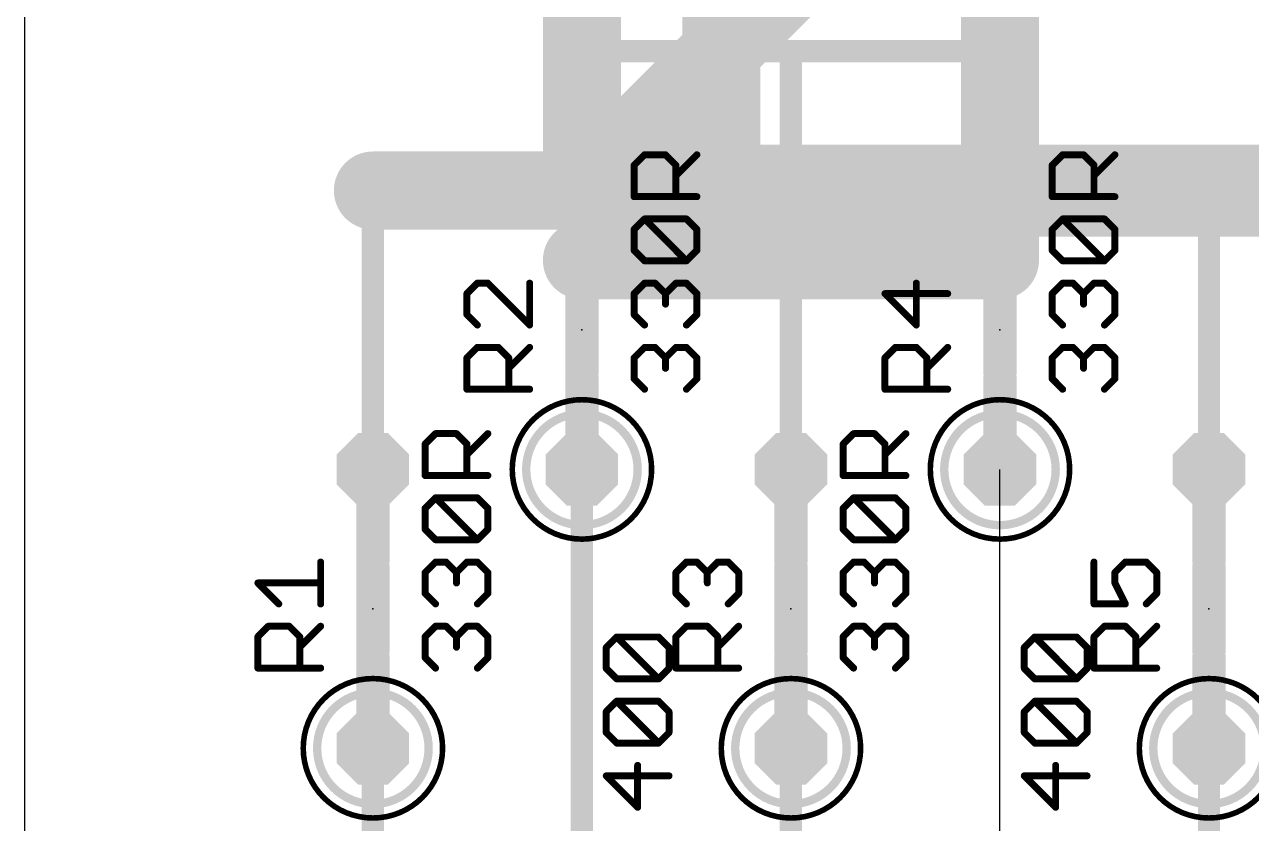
# Model space of a CAD drawing. Extents: x 0 to 44.1, y 0 to 57.1.
# Drawn here: x 0 to 22.36, y 29.11 to 43.66 of the extents above; entities that cross this region are included whole.
import ezdxf

# ---------------------------------------------------------------- set-up
doc = ezdxf.new("R2010")
doc.units = 0
for name, color, linetype in [('16', 175, 'CONTINUOUS'), ('17', 82, 'CONTINUOUS'), ('19', 53, 'CONTINUOUS'), ('20', 7, 'CONTINUOUS'), ('21', 253, 'CONTINUOUS'), ('23', 7, 'CONTINUOUS'), ('25', 253, 'CONTINUOUS'), ('27', 253, 'CONTINUOUS'), ('51', 253, 'CONTINUOUS')]:
    doc.layers.add(name, color=color, linetype=linetype)

# ---------------------------------------------------------------- blocks, each defined once
blk = doc.blocks.new('OCTAGONP')
at = {"const_width": 0.5}
blk.add_lwpolyline([(-0.25, -0.1036), (-0.25, 0.1036), (-0.1036, 0.25), (0.1036, 0.25), (0.25, 0.1036), (0.25, -0.1036), (0.1036, -0.25), (-0.1036, -0.25), (-0.25, -0.1036), (-0.25, 0.1036)], dxfattribs=at)

msp = doc.modelspace()

# ---------------------------------------------------------------- linework, layer by layer
at = {"layer": '16'}
for points, const_width in [([(10.16, 52.07), (10.16, 40.64)], 1.4224), ([(12.7, 39.37), (12.7, 52.07)], 1.4224), ([(17.78, 48.26), (10.16, 40.64)], 1.4224), ([(17.78, 48.26), (17.78, 39.37)], 1.4224), ([(10.16, 43.18), (10.16, 45.72)], 0.4064), ([(17.78, 45.72), (17.78, 43.18)], 0.4064), ([(10.16, 40.64), (10.16, 43.18)], 0.4064), ([(10.16, 43.18), (13.97, 43.18)], 0.4064), ([(17.78, 43.18), (13.97, 43.18)], 0.4064), ([(13.97, 43.18), (13.97, 40.64)], 0.4064), ([(17.78, 40.64), (17.78, 43.18)], 0.4064), ([(36.83, 40.64), (10.16, 40.64)], 1.6764), ([(10.16, 40.64), (6.35, 40.64)], 1.4224), ([(6.35, 35.56), (6.35, 40.64)], 0.4064), ([(12.7, 40.64), (10.16, 40.64)], 0.4064), ([(13.97, 39.37), (12.7, 40.64)], 0.4064), ([(13.97, 40.64), (12.7, 40.64)], 0.4064), ([(13.97, 35.56), (13.97, 40.64)], 0.4064), ([(13.97, 40.64), (17.78, 40.64)], 0.4064), ([(17.78, 40.64), (21.59, 40.64)], 0.4064), ([(25.4, 40.64), (21.59, 40.64)], 0.4064), ([(21.59, 40.64), (21.59, 35.56)], 0.4064), ([(10.16, 39.37), (12.7, 39.37)], 1.4224), ([(17.78, 39.37), (12.7, 39.37)], 1.4224), ([(13.97, 35.56), (13.97, 39.37)], 0.4064), ([(10.16, 22.86), (10.16, 35.56)], 0.4064), ([(6.35, 17.78), (6.35, 30.48)], 0.4064), ([(13.97, 30.48), (13.97, 17.78)], 0.4064), ([(21.59, 19.05), (21.59, 30.48)], 0.4064)]:
    msp.add_lwpolyline(points, dxfattribs=dict(at, const_width=const_width))
for points, const_width in [([(10.2616, 43.18, 1), (10.0584, 43.18)], 0.2032), ([(10.16, 43.2816, 1), (10.16, 43.0784)], 0.2032), ([(10.0584, 43.18, 1), (10.2616, 43.18)], 0.2032), ([(13.97, 43.2816, 1), (13.97, 43.0784)], 0.2032), ([(14.0716, 43.18, 1), (13.8684, 43.18)], 0.2032), ([(13.97, 43.0784, 1), (13.97, 43.2816)], 0.2032), ([(17.8816, 43.18, 1), (17.6784, 43.18)], 0.2032), ([(17.6784, 43.18, 1), (17.8816, 43.18)], 0.2032), ([(17.78, 43.0784, 1), (17.78, 43.2816)], 0.2032), ([(10.16, 41.0591, 1), (10.16, 40.2209)], 0.8382), ([(6.35, 40.9956, 1), (6.35, 40.2844)], 0.7112), ([(9.9086, 40.8914, 1), (10.4114, 40.3886)], 0.7112), ([(10.16, 40.2844, 1), (10.16, 40.9956)], 0.7112), ([(9.8044, 40.64, 1), (10.5156, 40.64)], 0.7112), ([(6.4516, 40.64, 1), (6.2484, 40.64)], 0.2032), ([(10.16, 40.7416, 1), (10.16, 40.5384)], 0.2032), ([(10.0584, 40.64, 1), (10.2616, 40.64)], 0.2032), ([(12.7, 40.7416, 1), (12.7, 40.5384)], 0.2032), ([(12.7718, 40.7118, 1), (12.6282, 40.5682)], 0.2032), ([(12.7, 40.5384, 1), (12.7, 40.7416)], 0.2032), ([(14.0716, 40.64, 1), (13.8684, 40.64)], 0.2032), ([(13.97, 40.7416, 1), (13.97, 40.5384)], 0.2032), ([(13.8684, 40.64, 1), (14.0716, 40.64)], 0.2032), ([(13.97, 40.5384, 1), (13.97, 40.7416)], 0.2032), ([(17.78, 40.7416, 1), (17.78, 40.5384)], 0.2032), ([(17.6784, 40.64, 1), (17.8816, 40.64)], 0.2032), ([(17.78, 40.5384, 1), (17.78, 40.7416)], 0.2032), ([(21.59, 40.7416, 1), (21.59, 40.5384)], 0.2032), ([(21.6916, 40.64, 1), (21.4884, 40.64)], 0.2032), ([(21.59, 40.5384, 1), (21.59, 40.7416)], 0.2032), ([(10.16, 39.7256, 1), (10.16, 39.0144)], 0.7112), ([(12.7, 39.7256, 1), (12.7, 39.0144)], 0.7112), ([(12.7, 39.0144, 1), (12.7, 39.7256)], 0.7112), ([(17.78, 39.0144, 1), (17.78, 39.7256)], 0.7112), ([(12.3444, 39.37, 1), (13.0556, 39.37)], 0.7112), ([(17.4244, 39.37, 1), (18.1356, 39.37)], 0.7112), ([(14.0716, 39.37, 1), (13.8684, 39.37)], 0.2032), ([(13.8982, 39.2982, 1), (14.0418, 39.4418)], 0.2032), ([(6.2484, 35.56, 1), (6.4516, 35.56)], 0.2032), ([(10.2616, 35.56, 1), (10.0584, 35.56)], 0.2032), ([(13.8684, 35.56, 1), (14.0716, 35.56)], 0.2032), ([(13.8684, 35.56, 1), (14.0716, 35.56)], 0.2032), ([(21.4884, 35.56, 1), (21.6916, 35.56)], 0.2032), ([(6.4516, 30.48, 1), (6.2484, 30.48)], 0.2032), ([(14.0716, 30.48, 1), (13.8684, 30.48)], 0.2032), ([(21.6916, 30.48, 1), (21.4884, 30.48)], 0.2032)]:
    msp.add_lwpolyline(points, format="xyb", dxfattribs=dict(at, const_width=const_width))
at = {"layer": '19'}
msp.add_line((17.78, 22.86), (17.78, 35.56), dxfattribs=at)
at = {"layer": '20'}
msp.add_line((0, 57.14), (0, 0), dxfattribs=at)
at = {"layer": '21', "const_width": 0.6096}
for points in [[(10.16, 37.338), (10.16, 38.862)], [(17.78, 37.338), (17.78, 38.862)], [(6.35, 32.258), (6.35, 33.782)], [(13.97, 32.258), (13.97, 33.782)], [(21.59, 32.258), (21.59, 33.782)]]:
    msp.add_lwpolyline(points, dxfattribs=at)
at = {"layer": '21'}
for points, const_width in [([(10.3124, 38.862, 1), (10.0076, 38.862)], 0.3048), ([(17.9324, 38.862, 1), (17.6276, 38.862)], 0.3048), ([(10.0076, 37.338, 1), (10.3124, 37.338)], 0.3048), ([(17.6276, 37.338, 1), (17.9324, 37.338)], 0.3048), ([(10.16, 34.29, 1), (10.16, 36.83, 1), (10.16, 34.29)], 0.1016), ([(17.78, 34.29, 1), (17.78, 36.83, 1), (17.78, 34.29)], 0.1016), ([(6.5024, 33.782, 1), (6.1976, 33.782)], 0.3048), ([(14.1224, 33.782, 1), (13.8176, 33.782)], 0.3048), ([(21.7424, 33.782, 1), (21.4376, 33.782)], 0.3048), ([(6.1976, 32.258, 1), (6.5024, 32.258)], 0.3048), ([(13.8176, 32.258, 1), (14.1224, 32.258)], 0.3048), ([(21.4376, 32.258, 1), (21.7424, 32.258)], 0.3048), ([(6.35, 29.21, 1), (6.35, 31.75, 1), (6.35, 29.21)], 0.1016), ([(13.97, 29.21, 1), (13.97, 31.75, 1), (13.97, 29.21)], 0.1016), ([(21.59, 29.21, 1), (21.59, 31.75, 1), (21.59, 29.21)], 0.1016)]:
    msp.add_lwpolyline(points, format="xyb", dxfattribs=dict(at, const_width=const_width))
at = {"layer": '23'}
for p in [(10.16, 38.1), (17.78, 38.1), (6.35, 33.02), (13.97, 33.02), (21.59, 33.02)]:
    msp.add_point(p, dxfattribs=at)
at = {"layer": '25', "const_width": 0.127}
for points in [[(8.2542, 38.9525), (8.0635, 38.7619)], [(8.4449, 38.9525), (8.2542, 38.9525)], [(9.2075, 38.1899), (8.4449, 38.9525)], [(9.2075, 38.9525), (9.2075, 38.1899)], [(16.2555, 38.1899), (16.2555, 38.9525)], [(8.0635, 38.7619), (8.0635, 38.3806)], [(16.8275, 38.7619), (15.6835, 38.7619)], [(15.6835, 38.7619), (16.2555, 38.1899)], [(8.0635, 38.3806), (8.2542, 38.1899)], [(8.0635, 37.5925), (8.2542, 37.7831)], [(8.2542, 37.7831), (8.6355, 37.7831)], [(8.6355, 37.7831), (8.8262, 37.5925)], [(8.8262, 37.4018), (9.2075, 37.7831)], [(15.6835, 37.5925), (15.8742, 37.7831)], [(15.8742, 37.7831), (16.2555, 37.7831)], [(16.2555, 37.7831), (16.4462, 37.5925)], [(16.4462, 37.4018), (16.8275, 37.7831)], [(8.0635, 37.0205), (8.0635, 37.5925)], [(8.8262, 37.5925), (8.8262, 37.0205)], [(15.6835, 37.0205), (15.6835, 37.5925)], [(16.4462, 37.5925), (16.4462, 37.0205)], [(9.2075, 37.0205), (8.0635, 37.0205)], [(16.8275, 37.0205), (15.6835, 37.0205)], [(5.3975, 33.1099), (5.3975, 33.8725)], [(11.8735, 33.6819), (12.0642, 33.8725)], [(12.0642, 33.8725), (12.2549, 33.8725)], [(12.2549, 33.8725), (12.4455, 33.6819)], [(12.4455, 33.6819), (12.6362, 33.8725)], [(12.6362, 33.8725), (12.8268, 33.8725)], [(12.8268, 33.8725), (13.0175, 33.6819)], [(19.4935, 33.8725), (19.4935, 33.1099)], [(19.8749, 33.6819), (20.0655, 33.8725)], [(20.0655, 33.8725), (20.4468, 33.8725)], [(20.4468, 33.8725), (20.6375, 33.6819)], [(4.6349, 33.1099), (4.2535, 33.4912)], [(4.2535, 33.4912), (5.3975, 33.4912)], [(11.8735, 33.3006), (11.8735, 33.6819)], [(12.4455, 33.6819), (12.4455, 33.4912)], [(13.0175, 33.6819), (13.0175, 33.3006)], [(19.8749, 33.4912), (19.8749, 33.6819)], [(20.0655, 33.1099), (19.8749, 33.4912)], [(20.6375, 33.6819), (20.6375, 33.3006)], [(12.0642, 33.1099), (11.8735, 33.3006)], [(13.0175, 33.3006), (12.8268, 33.1099)], [(20.6375, 33.3006), (20.4468, 33.1099)], [(19.4935, 33.1099), (20.0655, 33.1099)], [(4.2535, 32.5125), (4.4442, 32.7032)], [(4.4442, 32.7032), (4.8255, 32.7032)], [(4.8255, 32.7032), (5.0162, 32.5125)], [(5.0162, 32.3218), (5.3975, 32.7032)], [(11.8735, 32.5125), (12.0642, 32.7032)], [(12.0642, 32.7032), (12.4455, 32.7032)], [(12.4455, 32.7032), (12.6362, 32.5125)], [(12.6362, 32.3218), (13.0175, 32.7032)], [(19.4935, 32.5125), (19.6842, 32.7032)], [(19.6842, 32.7032), (20.0655, 32.7032)], [(20.0655, 32.7032), (20.2562, 32.5125)], [(20.2562, 32.3218), (20.6375, 32.7032)], [(4.2535, 31.9405), (4.2535, 32.5125)], [(5.0162, 32.5125), (5.0162, 31.9405)], [(11.8735, 31.9405), (11.8735, 32.5125)], [(12.6362, 32.5125), (12.6362, 31.9405)], [(19.4935, 31.9405), (19.4935, 32.5125)], [(20.2562, 32.5125), (20.2562, 31.9405)], [(5.3975, 31.9405), (4.2535, 31.9405)], [(13.0175, 31.9405), (11.8735, 31.9405)], [(20.6375, 31.9405), (19.4935, 31.9405)]]:
    msp.add_lwpolyline(points, dxfattribs=at)
at = {"layer": '25', "const_width": 0.0635}
for points in [[(8.2542, 38.9843, 1), (8.2542, 38.9208)], [(8.2766, 38.9301, 1), (8.2317, 38.975)], [(8.4673, 38.975, 1), (8.4224, 38.9301)], [(8.4449, 38.9208, 1), (8.4449, 38.9843)], [(9.2393, 38.9525, 1), (9.1757, 38.9525)], [(16.2873, 38.9525, 1), (16.2238, 38.9525)], [(8.0953, 38.7619, 1), (8.0318, 38.7619)], [(8.0411, 38.7843, 1), (8.086, 38.7394)], [(15.6835, 38.7936, 1), (15.6835, 38.7301)], [(15.706, 38.7843, 1), (15.6611, 38.7394)], [(16.8275, 38.7301, 1), (16.8275, 38.7936)], [(8.0318, 38.3806, 1), (8.0953, 38.3806)], [(8.086, 38.403, 1), (8.0411, 38.3581)], [(8.2317, 38.1674, 1), (8.2766, 38.2123)], [(9.185, 38.1674, 1), (9.23, 38.2123)], [(16.2331, 38.1674, 1), (16.278, 38.2123)], [(9.1757, 38.1899, 1), (9.2393, 38.1899)], [(16.2238, 38.1899, 1), (16.2873, 38.1899)], [(8.2542, 37.8149, 1), (8.2542, 37.7514)], [(8.2766, 37.7607, 1), (8.2317, 37.8056)], [(8.658, 37.8056, 1), (8.6131, 37.7607)], [(8.6355, 37.7514, 1), (8.6355, 37.8149)], [(9.23, 37.7607, 1), (9.185, 37.8056)], [(15.8742, 37.8149, 1), (15.8742, 37.7514)], [(15.8966, 37.7607, 1), (15.8517, 37.8056)], [(16.278, 37.8056, 1), (16.2331, 37.7607)], [(16.2555, 37.7514, 1), (16.2555, 37.8149)], [(16.85, 37.7607, 1), (16.805, 37.8056)], [(8.0953, 37.5925, 1), (8.0318, 37.5925)], [(8.0411, 37.6149, 1), (8.086, 37.57)], [(8.8579, 37.5925, 1), (8.7944, 37.5925)], [(8.8037, 37.57, 1), (8.8486, 37.6149)], [(15.7153, 37.5925, 1), (15.6518, 37.5925)], [(15.6611, 37.6149, 1), (15.706, 37.57)], [(16.4779, 37.5925, 1), (16.4144, 37.5925)], [(16.4237, 37.57, 1), (16.4686, 37.6149)], [(8.8037, 37.4243, 1), (8.8486, 37.3794)], [(16.4237, 37.4243, 1), (16.4686, 37.3794)], [(8.0635, 37.0523, 1), (8.0635, 36.9887)], [(8.0318, 37.0205, 1), (8.0953, 37.0205)], [(8.7944, 37.0205, 1), (8.8579, 37.0205)], [(9.2075, 36.9887, 1), (9.2075, 37.0523)], [(15.6835, 37.0523, 1), (15.6835, 36.9887)], [(15.6518, 37.0205, 1), (15.7153, 37.0205)], [(16.4144, 37.0205, 1), (16.4779, 37.0205)], [(16.8275, 36.9887, 1), (16.8275, 37.0523)], [(5.4292, 33.8725, 1), (5.3658, 33.8725)], [(12.0642, 33.9043, 1), (12.0642, 33.8408)], [(12.0866, 33.8501, 1), (12.0417, 33.895)], [(12.2773, 33.895, 1), (12.2324, 33.8501)], [(12.2549, 33.8408, 1), (12.2549, 33.9043)], [(12.6362, 33.9043, 1), (12.6362, 33.8408)], [(12.6586, 33.8501, 1), (12.6137, 33.895)], [(12.8493, 33.895, 1), (12.8044, 33.8501)], [(12.8268, 33.8408, 1), (12.8268, 33.9043)], [(19.5253, 33.8725, 1), (19.4618, 33.8725)], [(20.0655, 33.9043, 1), (20.0655, 33.8408)], [(20.088, 33.8501, 1), (20.0431, 33.895)], [(20.4693, 33.895, 1), (20.4244, 33.8501)], [(20.4468, 33.8408, 1), (20.4468, 33.9043)], [(4.2535, 33.523, 1), (4.2535, 33.4595)], [(4.276, 33.5137, 1), (4.2311, 33.4688)], [(5.3975, 33.4595, 1), (5.3975, 33.523)], [(11.9053, 33.6819, 1), (11.8418, 33.6819)], [(11.8511, 33.7043, 1), (11.896, 33.6594)], [(12.4773, 33.6819, 1), (12.4138, 33.6819)], [(12.4231, 33.7043, 1), (12.468, 33.6594)], [(12.4231, 33.6594, 1), (12.468, 33.7043)], [(13.0493, 33.6819, 1), (12.9857, 33.6819)], [(12.995, 33.6594, 1), (13.04, 33.7043)], [(19.9066, 33.6819, 1), (19.8431, 33.6819)], [(19.8524, 33.7043, 1), (19.8973, 33.6594)], [(19.9032, 33.5054, 1), (19.8465, 33.477)], [(20.6692, 33.6819, 1), (20.6058, 33.6819)], [(20.615, 33.6594, 1), (20.66, 33.7043)], [(11.8418, 33.3006, 1), (11.9053, 33.3006)], [(11.896, 33.323, 1), (11.8511, 33.2781)], [(12.4138, 33.4912, 1), (12.4773, 33.4912)], [(12.9857, 33.3006, 1), (13.0493, 33.3006)], [(13.04, 33.2781, 1), (12.995, 33.323)], [(19.8431, 33.4912, 1), (19.9066, 33.4912)], [(20.6058, 33.3006, 1), (20.6692, 33.3006)], [(20.66, 33.2781, 1), (20.615, 33.323)], [(4.6124, 33.0874, 1), (4.6573, 33.1323)], [(5.3658, 33.1099, 1), (5.4292, 33.1099)], [(12.0417, 33.0874, 1), (12.0866, 33.1323)], [(12.8044, 33.1323, 1), (12.8493, 33.0874)], [(19.4935, 33.1416, 1), (19.4935, 33.0781)], [(19.4618, 33.1099, 1), (19.5253, 33.1099)], [(20.0371, 33.0957, 1), (20.0939, 33.1241)], [(20.0655, 33.0781, 1), (20.0655, 33.1416)], [(20.4244, 33.1323, 1), (20.4693, 33.0874)], [(4.4442, 32.7349, 1), (4.4442, 32.6714)], [(4.4666, 32.6807, 1), (4.4217, 32.7256)], [(4.848, 32.7256, 1), (4.8031, 32.6807)], [(4.8255, 32.6714, 1), (4.8255, 32.7349)], [(5.42, 32.6807, 1), (5.375, 32.7256)], [(12.0642, 32.7349, 1), (12.0642, 32.6714)], [(12.0866, 32.6807, 1), (12.0417, 32.7256)], [(12.468, 32.7256, 1), (12.4231, 32.6807)], [(12.4455, 32.6714, 1), (12.4455, 32.7349)], [(13.04, 32.6807, 1), (12.995, 32.7256)], [(19.6842, 32.7349, 1), (19.6842, 32.6714)], [(19.7066, 32.6807, 1), (19.6617, 32.7256)], [(20.088, 32.7256, 1), (20.0431, 32.6807)], [(20.0655, 32.6714, 1), (20.0655, 32.7349)], [(20.66, 32.6807, 1), (20.615, 32.7256)], [(4.2853, 32.5125, 1), (4.2218, 32.5125)], [(4.2311, 32.5349, 1), (4.276, 32.49)], [(5.0479, 32.5125, 1), (4.9844, 32.5125)], [(4.9937, 32.49, 1), (5.0386, 32.5349)], [(11.9053, 32.5125, 1), (11.8418, 32.5125)], [(11.8511, 32.5349, 1), (11.896, 32.49)], [(12.6679, 32.5125, 1), (12.6044, 32.5125)], [(12.6137, 32.49, 1), (12.6586, 32.5349)], [(19.5253, 32.5125, 1), (19.4618, 32.5125)], [(19.4711, 32.5349, 1), (19.516, 32.49)], [(20.2879, 32.5125, 1), (20.2244, 32.5125)], [(20.2337, 32.49, 1), (20.2786, 32.5349)], [(4.9937, 32.3443, 1), (5.0386, 32.2994)], [(12.6137, 32.3443, 1), (12.6586, 32.2994)], [(20.2337, 32.3443, 1), (20.2786, 32.2994)], [(4.2535, 31.9722, 1), (4.2535, 31.9088)], [(5.3975, 31.9088, 1), (5.3975, 31.9722)], [(11.8735, 31.9722, 1), (11.8735, 31.9088)], [(13.0175, 31.9088, 1), (13.0175, 31.9722)], [(19.4935, 31.9722, 1), (19.4935, 31.9088)], [(20.6375, 31.9088, 1), (20.6375, 31.9722)], [(4.2218, 31.9405, 1), (4.2853, 31.9405)], [(4.9844, 31.9405, 1), (5.0479, 31.9405)], [(11.8418, 31.9405, 1), (11.9053, 31.9405)], [(12.6044, 31.9405, 1), (12.6679, 31.9405)], [(19.4618, 31.9405, 1), (19.5253, 31.9405)], [(20.2244, 31.9405, 1), (20.2879, 31.9405)]]:
    msp.add_lwpolyline(points, format="xyb", dxfattribs=at)
at = {"layer": '27', "const_width": 0.127}
for points in [[(11.1115, 41.1007), (11.3022, 41.2913)], [(11.1115, 40.5287), (11.1115, 41.1007)], [(11.3022, 41.2913), (11.6835, 41.2913)], [(11.6835, 41.2913), (11.8742, 41.1007)], [(11.8742, 40.91), (12.2555, 41.2913)], [(11.8742, 41.1007), (11.8742, 40.5287)], [(18.7315, 41.1007), (18.9222, 41.2913)], [(18.7315, 40.5287), (18.7315, 41.1007)], [(18.9222, 41.2913), (19.3035, 41.2913)], [(19.3035, 41.2913), (19.4942, 41.1007)], [(19.4942, 40.91), (19.8755, 41.2913)], [(19.4942, 41.1007), (19.4942, 40.5287)], [(12.2555, 40.5287), (11.1115, 40.5287)], [(19.8755, 40.5287), (18.7315, 40.5287)], [(11.1115, 39.9313), (11.3022, 40.1219)], [(11.3022, 40.1219), (12.0648, 40.1219)], [(12.0648, 39.3593), (11.3022, 40.1219)], [(12.0648, 40.1219), (12.2555, 39.9313)], [(18.7315, 39.9313), (18.9222, 40.1219)], [(18.9222, 40.1219), (19.6848, 40.1219)], [(19.6848, 39.3593), (18.9222, 40.1219)], [(19.6848, 40.1219), (19.8755, 39.9313)], [(11.1115, 39.55), (11.1115, 39.9313)], [(12.2555, 39.9313), (12.2555, 39.55)], [(18.7315, 39.55), (18.7315, 39.9313)], [(19.8755, 39.9313), (19.8755, 39.55)], [(11.3022, 39.3593), (11.1115, 39.55)], [(12.2555, 39.55), (12.0648, 39.3593)], [(18.9222, 39.3593), (18.7315, 39.55)], [(19.8755, 39.55), (19.6848, 39.3593)], [(12.0648, 39.3593), (11.3022, 39.3593)], [(19.6848, 39.3593), (18.9222, 39.3593)], [(11.1115, 38.7619), (11.3022, 38.9525)], [(11.3022, 38.9525), (11.4929, 38.9525)], [(11.4929, 38.9525), (11.6835, 38.7619)], [(11.6835, 38.7619), (11.8742, 38.9525)], [(11.8742, 38.9525), (12.0648, 38.9525)], [(12.0648, 38.9525), (12.2555, 38.7619)], [(18.7315, 38.7619), (18.9222, 38.9525)], [(18.9222, 38.9525), (19.1129, 38.9525)], [(19.1129, 38.9525), (19.3035, 38.7619)], [(19.3035, 38.7619), (19.4942, 38.9525)], [(19.4942, 38.9525), (19.6848, 38.9525)], [(19.6848, 38.9525), (19.8755, 38.7619)], [(11.1115, 38.3806), (11.1115, 38.7619)], [(11.6835, 38.7619), (11.6835, 38.5712)], [(12.2555, 38.7619), (12.2555, 38.3806)], [(18.7315, 38.3806), (18.7315, 38.7619)], [(19.3035, 38.7619), (19.3035, 38.5712)], [(19.8755, 38.7619), (19.8755, 38.3806)], [(11.3022, 38.1899), (11.1115, 38.3806)], [(12.2555, 38.3806), (12.0648, 38.1899)], [(18.9222, 38.1899), (18.7315, 38.3806)], [(19.8755, 38.3806), (19.6848, 38.1899)], [(11.1115, 37.5925), (11.3022, 37.7831)], [(11.3022, 37.7831), (11.4929, 37.7831)], [(11.4929, 37.7831), (11.6835, 37.5925)], [(11.6835, 37.5925), (11.8742, 37.7831)], [(11.8742, 37.7831), (12.0648, 37.7831)], [(12.0648, 37.7831), (12.2555, 37.5925)], [(18.7315, 37.5925), (18.9222, 37.7831)], [(18.9222, 37.7831), (19.1129, 37.7831)], [(19.1129, 37.7831), (19.3035, 37.5925)], [(19.3035, 37.5925), (19.4942, 37.7831)], [(19.4942, 37.7831), (19.6848, 37.7831)], [(19.6848, 37.7831), (19.8755, 37.5925)], [(11.1115, 37.2112), (11.1115, 37.5925)], [(11.6835, 37.5925), (11.6835, 37.4018)], [(12.2555, 37.5925), (12.2555, 37.2112)], [(18.7315, 37.2112), (18.7315, 37.5925)], [(19.3035, 37.5925), (19.3035, 37.4018)], [(19.8755, 37.5925), (19.8755, 37.2112)], [(11.3022, 37.0205), (11.1115, 37.2112)], [(12.2555, 37.2112), (12.0648, 37.0205)], [(18.9222, 37.0205), (18.7315, 37.2112)], [(19.8755, 37.2112), (19.6848, 37.0205)], [(7.3015, 36.0207), (7.4922, 36.2113)], [(7.4922, 36.2113), (7.8735, 36.2113)], [(7.8735, 36.2113), (8.0642, 36.0207)], [(8.0642, 35.83), (8.4455, 36.2113)], [(14.9215, 36.0207), (15.1122, 36.2113)], [(15.1122, 36.2113), (15.4935, 36.2113)], [(15.4935, 36.2113), (15.6842, 36.0207)], [(15.6842, 35.83), (16.0655, 36.2113)], [(7.3015, 35.4487), (7.3015, 36.0207)], [(8.0642, 36.0207), (8.0642, 35.4487)], [(14.9215, 35.4487), (14.9215, 36.0207)], [(15.6842, 36.0207), (15.6842, 35.4487)], [(8.4455, 35.4487), (7.3015, 35.4487)], [(16.0655, 35.4487), (14.9215, 35.4487)], [(7.3015, 34.8513), (7.4922, 35.0419)], [(7.3015, 34.47), (7.3015, 34.8513)], [(7.4922, 35.0419), (8.2548, 35.0419)], [(8.2548, 34.2793), (7.4922, 35.0419)], [(8.2548, 35.0419), (8.4455, 34.8513)], [(8.4455, 34.8513), (8.4455, 34.47)], [(14.9215, 34.8513), (15.1122, 35.0419)], [(14.9215, 34.47), (14.9215, 34.8513)], [(15.1122, 35.0419), (15.8748, 35.0419)], [(15.8748, 34.2793), (15.1122, 35.0419)], [(15.8748, 35.0419), (16.0655, 34.8513)], [(16.0655, 34.8513), (16.0655, 34.47)], [(7.4922, 34.2793), (7.3015, 34.47)], [(8.4455, 34.47), (8.2548, 34.2793)], [(15.1122, 34.2793), (14.9215, 34.47)], [(16.0655, 34.47), (15.8748, 34.2793)], [(8.2548, 34.2793), (7.4922, 34.2793)], [(15.8748, 34.2793), (15.1122, 34.2793)], [(7.3015, 33.6819), (7.4922, 33.8725)], [(7.4922, 33.8725), (7.6829, 33.8725)], [(7.6829, 33.8725), (7.8735, 33.6819)], [(7.8735, 33.6819), (8.0642, 33.8725)], [(8.0642, 33.8725), (8.2548, 33.8725)], [(8.2548, 33.8725), (8.4455, 33.6819)], [(14.9215, 33.6819), (15.1122, 33.8725)], [(15.1122, 33.8725), (15.3029, 33.8725)], [(15.3029, 33.8725), (15.4935, 33.6819)], [(15.4935, 33.6819), (15.6842, 33.8725)], [(15.6842, 33.8725), (15.8748, 33.8725)], [(15.8748, 33.8725), (16.0655, 33.6819)], [(7.3015, 33.3006), (7.3015, 33.6819)], [(7.8735, 33.6819), (7.8735, 33.4912)], [(8.4455, 33.6819), (8.4455, 33.3006)], [(14.9215, 33.3006), (14.9215, 33.6819)], [(15.4935, 33.6819), (15.4935, 33.4912)], [(16.0655, 33.6819), (16.0655, 33.3006)], [(7.4922, 33.1099), (7.3015, 33.3006)], [(8.4455, 33.3006), (8.2548, 33.1099)], [(15.1122, 33.1099), (14.9215, 33.3006)], [(16.0655, 33.3006), (15.8748, 33.1099)], [(7.3015, 32.5125), (7.4922, 32.7032)], [(7.4922, 32.7032), (7.6829, 32.7032)], [(7.6829, 32.7032), (7.8735, 32.5125)], [(7.8735, 32.5125), (8.0642, 32.7032)], [(8.0642, 32.7032), (8.2548, 32.7032)], [(8.2548, 32.7032), (8.4455, 32.5125)], [(14.9215, 32.5125), (15.1122, 32.7032)], [(15.1122, 32.7032), (15.3029, 32.7032)], [(15.3029, 32.7032), (15.4935, 32.5125)], [(15.4935, 32.5125), (15.6842, 32.7032)], [(15.6842, 32.7032), (15.8748, 32.7032)], [(15.8748, 32.7032), (16.0655, 32.5125)], [(7.3015, 32.1312), (7.3015, 32.5125)], [(7.8735, 32.5125), (7.8735, 32.3218)], [(8.4455, 32.5125), (8.4455, 32.1312)], [(10.6035, 32.3163), (10.7942, 32.5069)], [(10.7942, 32.5069), (11.5568, 32.5069)], [(11.5568, 31.7443), (10.7942, 32.5069)], [(11.5568, 32.5069), (11.7475, 32.3163)], [(14.9215, 32.1312), (14.9215, 32.5125)], [(15.4935, 32.5125), (15.4935, 32.3218)], [(16.0655, 32.5125), (16.0655, 32.1312)], [(18.2235, 32.3163), (18.4142, 32.5069)], [(18.4142, 32.5069), (19.1768, 32.5069)], [(19.1768, 31.7443), (18.4142, 32.5069)], [(19.1768, 32.5069), (19.3675, 32.3163)], [(10.6035, 31.9349), (10.6035, 32.3163)], [(11.7475, 32.3163), (11.7475, 31.9349)], [(18.2235, 31.9349), (18.2235, 32.3163)], [(19.3675, 32.3163), (19.3675, 31.9349)], [(7.4922, 31.9405), (7.3015, 32.1312)], [(8.4455, 32.1312), (8.2548, 31.9405)], [(10.7942, 31.7443), (10.6035, 31.9349)], [(11.7475, 31.9349), (11.5568, 31.7443)], [(15.1122, 31.9405), (14.9215, 32.1312)], [(16.0655, 32.1312), (15.8748, 31.9405)], [(18.4142, 31.7443), (18.2235, 31.9349)], [(19.3675, 31.9349), (19.1768, 31.7443)], [(11.5568, 31.7443), (10.7942, 31.7443)], [(19.1768, 31.7443), (18.4142, 31.7443)], [(10.6035, 31.1469), (10.7942, 31.3375)], [(10.7942, 31.3375), (11.5568, 31.3375)], [(11.5568, 30.5749), (10.7942, 31.3375)], [(11.5568, 31.3375), (11.7475, 31.1469)], [(18.2235, 31.1469), (18.4142, 31.3375)], [(18.4142, 31.3375), (19.1768, 31.3375)], [(19.1768, 30.5749), (18.4142, 31.3375)], [(19.1768, 31.3375), (19.3675, 31.1469)], [(10.6035, 30.7655), (10.6035, 31.1469)], [(11.7475, 31.1469), (11.7475, 30.7655)], [(18.2235, 30.7655), (18.2235, 31.1469)], [(19.3675, 31.1469), (19.3675, 30.7655)], [(10.7942, 30.5749), (10.6035, 30.7655)], [(11.7475, 30.7655), (11.5568, 30.5749)], [(18.4142, 30.5749), (18.2235, 30.7655)], [(19.3675, 30.7655), (19.1768, 30.5749)], [(11.5568, 30.5749), (10.7942, 30.5749)], [(19.1768, 30.5749), (18.4142, 30.5749)], [(11.1755, 29.4055), (11.1755, 30.1681)], [(18.7955, 29.4055), (18.7955, 30.1681)], [(11.7475, 29.9775), (10.6035, 29.9775)], [(10.6035, 29.9775), (11.1755, 29.4055)], [(19.3675, 29.9775), (18.2235, 29.9775)], [(18.2235, 29.9775), (18.7955, 29.4055)]]:
    msp.add_lwpolyline(points, dxfattribs=at)
at = {"layer": '27', "const_width": 0.0635}
for points in [[(11.1433, 41.1007, 1), (11.0798, 41.1007)], [(11.0891, 41.1231, 1), (11.134, 41.0782)], [(11.3022, 41.3231, 1), (11.3022, 41.2596)], [(11.3246, 41.2689, 1), (11.2797, 41.3138)], [(11.706, 41.3138, 1), (11.6611, 41.2689)], [(11.6835, 41.2596, 1), (11.6835, 41.3231)], [(11.9059, 41.1007, 1), (11.8424, 41.1007)], [(11.8517, 41.0782, 1), (11.8966, 41.1231)], [(12.278, 41.2689, 1), (12.233, 41.3138)], [(18.7633, 41.1007, 1), (18.6998, 41.1007)], [(18.7091, 41.1231, 1), (18.754, 41.0782)], [(18.9222, 41.3231, 1), (18.9222, 41.2596)], [(18.9446, 41.2689, 1), (18.8997, 41.3138)], [(19.326, 41.3138, 1), (19.2811, 41.2689)], [(19.3035, 41.2596, 1), (19.3035, 41.3231)], [(19.5259, 41.1007, 1), (19.4624, 41.1007)], [(19.4717, 41.0782, 1), (19.5166, 41.1231)], [(19.898, 41.2689, 1), (19.853, 41.3138)], [(11.8517, 40.9325, 1), (11.8966, 40.8876)], [(19.4717, 40.9325, 1), (19.5166, 40.8876)], [(11.1115, 40.5604, 1), (11.1115, 40.4969)], [(11.0798, 40.5287, 1), (11.1433, 40.5287)], [(11.8424, 40.5287, 1), (11.9059, 40.5287)], [(12.2555, 40.4969, 1), (12.2555, 40.5604)], [(18.7315, 40.5604, 1), (18.7315, 40.4969)], [(18.6998, 40.5287, 1), (18.7633, 40.5287)], [(19.4624, 40.5287, 1), (19.5259, 40.5287)], [(19.8755, 40.4969, 1), (19.8755, 40.5604)], [(11.3022, 40.1537, 1), (11.3022, 40.0902)], [(11.3246, 40.1444, 1), (11.2797, 40.0995)], [(11.3246, 40.0995, 1), (11.2797, 40.1444)], [(12.0873, 40.1444, 1), (12.0424, 40.0995)], [(12.0648, 40.0902, 1), (12.0648, 40.1537)], [(18.9222, 40.1537, 1), (18.9222, 40.0902)], [(18.9446, 40.1444, 1), (18.8997, 40.0995)], [(18.9446, 40.0995, 1), (18.8997, 40.1444)], [(19.7073, 40.1444, 1), (19.6624, 40.0995)], [(19.6848, 40.0902, 1), (19.6848, 40.1537)], [(11.1433, 39.9313, 1), (11.0798, 39.9313)], [(11.0891, 39.9537, 1), (11.134, 39.9088)], [(12.2873, 39.9313, 1), (12.2238, 39.9313)], [(12.233, 39.9088, 1), (12.278, 39.9537)], [(18.7633, 39.9313, 1), (18.6998, 39.9313)], [(18.7091, 39.9537, 1), (18.754, 39.9088)], [(19.9073, 39.9313, 1), (19.8438, 39.9313)], [(19.853, 39.9088, 1), (19.898, 39.9537)], [(11.134, 39.5724, 1), (11.0891, 39.5275)], [(12.278, 39.5275, 1), (12.233, 39.5724)], [(18.754, 39.5724, 1), (18.7091, 39.5275)], [(19.898, 39.5275, 1), (19.853, 39.5724)], [(11.0798, 39.55, 1), (11.1433, 39.55)], [(11.3022, 39.391, 1), (11.3022, 39.3275)], [(11.2797, 39.3368, 1), (11.3246, 39.3817)], [(12.0424, 39.3817, 1), (12.0873, 39.3368)], [(12.0424, 39.3368, 1), (12.0873, 39.3817)], [(12.0648, 39.3275, 1), (12.0648, 39.391)], [(12.2238, 39.55, 1), (12.2873, 39.55)], [(18.6998, 39.55, 1), (18.7633, 39.55)], [(18.9222, 39.391, 1), (18.9222, 39.3275)], [(18.8997, 39.3368, 1), (18.9446, 39.3817)], [(19.6624, 39.3817, 1), (19.7073, 39.3368)], [(19.6624, 39.3368, 1), (19.7073, 39.3817)], [(19.6848, 39.3275, 1), (19.6848, 39.391)], [(19.8438, 39.55, 1), (19.9073, 39.55)], [(11.3022, 38.9843, 1), (11.3022, 38.9208)], [(11.3246, 38.9301, 1), (11.2797, 38.975)], [(11.5153, 38.975, 1), (11.4704, 38.9301)], [(11.4929, 38.9208, 1), (11.4929, 38.9843)], [(11.8742, 38.9843, 1), (11.8742, 38.9208)], [(11.8966, 38.9301, 1), (11.8517, 38.975)], [(12.0873, 38.975, 1), (12.0424, 38.9301)], [(12.0648, 38.9208, 1), (12.0648, 38.9843)], [(18.9222, 38.9843, 1), (18.9222, 38.9208)], [(18.9446, 38.9301, 1), (18.8997, 38.975)], [(19.1353, 38.975, 1), (19.0904, 38.9301)], [(19.1129, 38.9208, 1), (19.1129, 38.9843)], [(19.4942, 38.9843, 1), (19.4942, 38.9208)], [(19.5166, 38.9301, 1), (19.4717, 38.975)], [(19.7073, 38.975, 1), (19.6624, 38.9301)], [(19.6848, 38.9208, 1), (19.6848, 38.9843)], [(11.1433, 38.7619, 1), (11.0798, 38.7619)], [(11.0891, 38.7843, 1), (11.134, 38.7394)], [(11.7153, 38.7619, 1), (11.6518, 38.7619)], [(11.6611, 38.7843, 1), (11.706, 38.7394)], [(11.6611, 38.7394, 1), (11.706, 38.7843)], [(12.2873, 38.7619, 1), (12.2238, 38.7619)], [(12.233, 38.7394, 1), (12.278, 38.7843)], [(18.7633, 38.7619, 1), (18.6998, 38.7619)], [(18.7091, 38.7843, 1), (18.754, 38.7394)], [(19.3353, 38.7619, 1), (19.2718, 38.7619)], [(19.2811, 38.7843, 1), (19.326, 38.7394)], [(19.2811, 38.7394, 1), (19.326, 38.7843)], [(19.9073, 38.7619, 1), (19.8438, 38.7619)], [(19.853, 38.7394, 1), (19.898, 38.7843)], [(11.6518, 38.5712, 1), (11.7153, 38.5712)], [(19.2718, 38.5712, 1), (19.3353, 38.5712)], [(11.134, 38.403, 1), (11.0891, 38.3581)], [(11.0798, 38.3806, 1), (11.1433, 38.3806)], [(11.2797, 38.1674, 1), (11.3246, 38.2123)], [(12.0424, 38.2123, 1), (12.0873, 38.1674)], [(12.2238, 38.3806, 1), (12.2873, 38.3806)], [(12.278, 38.3581, 1), (12.233, 38.403)], [(18.6998, 38.3806, 1), (18.7633, 38.3806)], [(18.754, 38.403, 1), (18.7091, 38.3581)], [(18.8997, 38.1674, 1), (18.9446, 38.2123)], [(19.6624, 38.2123, 1), (19.7073, 38.1674)], [(19.8438, 38.3806, 1), (19.9073, 38.3806)], [(19.898, 38.3581, 1), (19.853, 38.403)], [(11.3022, 37.8149, 1), (11.3022, 37.7514)], [(11.3246, 37.7607, 1), (11.2797, 37.8056)], [(11.5153, 37.8056, 1), (11.4704, 37.7607)], [(11.4929, 37.7514, 1), (11.4929, 37.8149)], [(11.8742, 37.8149, 1), (11.8742, 37.7514)], [(11.8966, 37.7607, 1), (11.8517, 37.8056)], [(12.0873, 37.8056, 1), (12.0424, 37.7607)], [(12.0648, 37.7514, 1), (12.0648, 37.8149)], [(18.9222, 37.8149, 1), (18.9222, 37.7514)], [(18.9446, 37.7607, 1), (18.8997, 37.8056)], [(19.1353, 37.8056, 1), (19.0904, 37.7607)], [(19.1129, 37.7514, 1), (19.1129, 37.8149)], [(19.4942, 37.8149, 1), (19.4942, 37.7514)], [(19.5166, 37.7607, 1), (19.4717, 37.8056)], [(19.7073, 37.8056, 1), (19.6624, 37.7607)], [(19.6848, 37.7514, 1), (19.6848, 37.8149)], [(11.1433, 37.5925, 1), (11.0798, 37.5925)], [(11.0891, 37.6149, 1), (11.134, 37.57)], [(11.7153, 37.5925, 1), (11.6518, 37.5925)], [(11.6611, 37.6149, 1), (11.706, 37.57)], [(11.6611, 37.57, 1), (11.706, 37.6149)], [(12.2873, 37.5925, 1), (12.2238, 37.5925)], [(12.233, 37.57, 1), (12.278, 37.6149)], [(18.7633, 37.5925, 1), (18.6998, 37.5925)], [(18.7091, 37.6149, 1), (18.754, 37.57)], [(19.3353, 37.5925, 1), (19.2718, 37.5925)], [(19.2811, 37.6149, 1), (19.326, 37.57)], [(19.2811, 37.57, 1), (19.326, 37.6149)], [(19.9073, 37.5925, 1), (19.8438, 37.5925)], [(19.853, 37.57, 1), (19.898, 37.6149)], [(11.6518, 37.4018, 1), (11.7153, 37.4018)], [(19.2718, 37.4018, 1), (19.3353, 37.4018)], [(11.134, 37.2336, 1), (11.0891, 37.1887)], [(11.0798, 37.2112, 1), (11.1433, 37.2112)], [(12.2238, 37.2112, 1), (12.2873, 37.2112)], [(12.278, 37.1887, 1), (12.233, 37.2336)], [(18.6998, 37.2112, 1), (18.7633, 37.2112)], [(18.754, 37.2336, 1), (18.7091, 37.1887)], [(19.8438, 37.2112, 1), (19.9073, 37.2112)], [(19.898, 37.1887, 1), (19.853, 37.2336)], [(11.2797, 36.998, 1), (11.3246, 37.043)], [(12.0424, 37.043, 1), (12.0873, 36.998)], [(18.8997, 36.998, 1), (18.9446, 37.043)], [(19.6624, 37.043, 1), (19.7073, 36.998)], [(7.4922, 36.2431, 1), (7.4922, 36.1796)], [(7.5146, 36.1889, 1), (7.4697, 36.2338)], [(7.896, 36.2338, 1), (7.8511, 36.1889)], [(7.8735, 36.1796, 1), (7.8735, 36.2431)], [(8.468, 36.1889, 1), (8.423, 36.2338)], [(15.1122, 36.2431, 1), (15.1122, 36.1796)], [(15.1346, 36.1889, 1), (15.0897, 36.2338)], [(15.516, 36.2338, 1), (15.4711, 36.1889)], [(15.4935, 36.1796, 1), (15.4935, 36.2431)], [(16.088, 36.1889, 1), (16.043, 36.2338)], [(7.3333, 36.0207, 1), (7.2698, 36.0207)], [(7.2791, 36.0431, 1), (7.324, 35.9982)], [(8.0959, 36.0207, 1), (8.0324, 36.0207)], [(8.0417, 35.9982, 1), (8.0866, 36.0431)], [(14.9533, 36.0207, 1), (14.8898, 36.0207)], [(14.8991, 36.0431, 1), (14.944, 35.9982)], [(15.7159, 36.0207, 1), (15.6524, 36.0207)], [(15.6617, 35.9982, 1), (15.7066, 36.0431)], [(8.0417, 35.8525, 1), (8.0866, 35.8076)], [(15.6617, 35.8525, 1), (15.7066, 35.8076)], [(7.3015, 35.4804, 1), (7.3015, 35.4169)], [(7.2698, 35.4487, 1), (7.3333, 35.4487)], [(8.0324, 35.4487, 1), (8.0959, 35.4487)], [(8.4455, 35.4169, 1), (8.4455, 35.4804)], [(14.9215, 35.4804, 1), (14.9215, 35.4169)], [(14.8898, 35.4487, 1), (14.9533, 35.4487)], [(15.6524, 35.4487, 1), (15.7159, 35.4487)], [(16.0655, 35.4169, 1), (16.0655, 35.4804)], [(7.3333, 34.8513, 1), (7.2698, 34.8513)], [(7.2791, 34.8737, 1), (7.324, 34.8288)], [(7.4922, 35.0737, 1), (7.4922, 35.0102)], [(7.5146, 35.0644, 1), (7.4697, 35.0195)], [(7.5146, 35.0195, 1), (7.4697, 35.0644)], [(8.2773, 35.0644, 1), (8.2324, 35.0195)], [(8.2548, 35.0102, 1), (8.2548, 35.0737)], [(8.4773, 34.8513, 1), (8.4138, 34.8513)], [(8.423, 34.8288, 1), (8.468, 34.8737)], [(14.9533, 34.8513, 1), (14.8898, 34.8513)], [(14.8991, 34.8737, 1), (14.944, 34.8288)], [(15.1122, 35.0737, 1), (15.1122, 35.0102)], [(15.1346, 35.0644, 1), (15.0897, 35.0195)], [(15.1346, 35.0195, 1), (15.0897, 35.0644)], [(15.8973, 35.0644, 1), (15.8524, 35.0195)], [(15.8748, 35.0102, 1), (15.8748, 35.0737)], [(16.0972, 34.8513, 1), (16.0338, 34.8513)], [(16.043, 34.8288, 1), (16.088, 34.8737)], [(7.324, 34.4924, 1), (7.2791, 34.4475)], [(7.2698, 34.47, 1), (7.3333, 34.47)], [(8.4138, 34.47, 1), (8.4773, 34.47)], [(8.468, 34.4475, 1), (8.423, 34.4924)], [(14.8898, 34.47, 1), (14.9533, 34.47)], [(14.944, 34.4924, 1), (14.8991, 34.4475)], [(16.0338, 34.47, 1), (16.0972, 34.47)], [(16.088, 34.4475, 1), (16.043, 34.4924)], [(7.4922, 34.311, 1), (7.4922, 34.2475)], [(7.4697, 34.2568, 1), (7.5146, 34.3017)], [(8.2324, 34.3017, 1), (8.2773, 34.2568)], [(8.2324, 34.2568, 1), (8.2773, 34.3017)], [(8.2548, 34.2475, 1), (8.2548, 34.311)], [(15.1122, 34.311, 1), (15.1122, 34.2475)], [(15.0897, 34.2568, 1), (15.1346, 34.3017)], [(15.8524, 34.3017, 1), (15.8973, 34.2568)], [(15.8524, 34.2568, 1), (15.8973, 34.3017)], [(15.8748, 34.2475, 1), (15.8748, 34.311)], [(7.4922, 33.9043, 1), (7.4922, 33.8408)], [(7.5146, 33.8501, 1), (7.4697, 33.895)], [(7.7053, 33.895, 1), (7.6604, 33.8501)], [(7.6829, 33.8408, 1), (7.6829, 33.9043)], [(8.0642, 33.9043, 1), (8.0642, 33.8408)], [(8.0866, 33.8501, 1), (8.0417, 33.895)], [(8.2773, 33.895, 1), (8.2324, 33.8501)], [(8.2548, 33.8408, 1), (8.2548, 33.9043)], [(15.1122, 33.9043, 1), (15.1122, 33.8408)], [(15.1346, 33.8501, 1), (15.0897, 33.895)], [(15.3253, 33.895, 1), (15.2804, 33.8501)], [(15.3029, 33.8408, 1), (15.3029, 33.9043)], [(15.6842, 33.9043, 1), (15.6842, 33.8408)], [(15.7066, 33.8501, 1), (15.6617, 33.895)], [(15.8973, 33.895, 1), (15.8524, 33.8501)], [(15.8748, 33.8408, 1), (15.8748, 33.9043)], [(7.3333, 33.6819, 1), (7.2698, 33.6819)], [(7.2791, 33.7043, 1), (7.324, 33.6594)], [(7.9053, 33.6819, 1), (7.8418, 33.6819)], [(7.8511, 33.7043, 1), (7.896, 33.6594)], [(7.8511, 33.6594, 1), (7.896, 33.7043)], [(8.4773, 33.6819, 1), (8.4138, 33.6819)], [(8.423, 33.6594, 1), (8.468, 33.7043)], [(14.9533, 33.6819, 1), (14.8898, 33.6819)], [(14.8991, 33.7043, 1), (14.944, 33.6594)], [(15.5253, 33.6819, 1), (15.4618, 33.6819)], [(15.4711, 33.7043, 1), (15.516, 33.6594)], [(15.4711, 33.6594, 1), (15.516, 33.7043)], [(16.0972, 33.6819, 1), (16.0338, 33.6819)], [(16.043, 33.6594, 1), (16.088, 33.7043)], [(7.324, 33.323, 1), (7.2791, 33.2781)], [(7.2698, 33.3006, 1), (7.3333, 33.3006)], [(7.8418, 33.4912, 1), (7.9053, 33.4912)], [(8.4138, 33.3006, 1), (8.4773, 33.3006)], [(8.468, 33.2781, 1), (8.423, 33.323)], [(14.8898, 33.3006, 1), (14.9533, 33.3006)], [(14.944, 33.323, 1), (14.8991, 33.2781)], [(15.4618, 33.4912, 1), (15.5253, 33.4912)], [(16.0338, 33.3006, 1), (16.0972, 33.3006)], [(16.088, 33.2781, 1), (16.043, 33.323)], [(7.4697, 33.0874, 1), (7.5146, 33.1323)], [(8.2324, 33.1323, 1), (8.2773, 33.0874)], [(15.0897, 33.0874, 1), (15.1346, 33.1323)], [(15.8524, 33.1323, 1), (15.8973, 33.0874)], [(7.4922, 32.7349, 1), (7.4922, 32.6714)], [(7.5146, 32.6807, 1), (7.4697, 32.7256)], [(7.7053, 32.7256, 1), (7.6604, 32.6807)], [(7.6829, 32.6714, 1), (7.6829, 32.7349)], [(8.0642, 32.7349, 1), (8.0642, 32.6714)], [(8.0866, 32.6807, 1), (8.0417, 32.7256)], [(8.2773, 32.7256, 1), (8.2324, 32.6807)], [(8.2548, 32.6714, 1), (8.2548, 32.7349)], [(15.1122, 32.7349, 1), (15.1122, 32.6714)], [(15.1346, 32.6807, 1), (15.0897, 32.7256)], [(15.3253, 32.7256, 1), (15.2804, 32.6807)], [(15.3029, 32.6714, 1), (15.3029, 32.7349)], [(15.6842, 32.7349, 1), (15.6842, 32.6714)], [(15.7066, 32.6807, 1), (15.6617, 32.7256)], [(15.8973, 32.7256, 1), (15.8524, 32.6807)], [(15.8748, 32.6714, 1), (15.8748, 32.7349)], [(7.3333, 32.5125, 1), (7.2698, 32.5125)], [(7.2791, 32.5349, 1), (7.324, 32.49)], [(7.9053, 32.5125, 1), (7.8418, 32.5125)], [(7.8511, 32.5349, 1), (7.896, 32.49)], [(7.8511, 32.49, 1), (7.896, 32.5349)], [(8.4773, 32.5125, 1), (8.4138, 32.5125)], [(8.423, 32.49, 1), (8.468, 32.5349)], [(10.7942, 32.5387, 1), (10.7942, 32.4752)], [(10.8166, 32.5294, 1), (10.7717, 32.4845)], [(10.8166, 32.4845, 1), (10.7717, 32.5294)], [(11.5793, 32.5294, 1), (11.5344, 32.4845)], [(11.5568, 32.4752, 1), (11.5568, 32.5387)], [(14.9533, 32.5125, 1), (14.8898, 32.5125)], [(14.8991, 32.5349, 1), (14.944, 32.49)], [(15.5253, 32.5125, 1), (15.4618, 32.5125)], [(15.4711, 32.5349, 1), (15.516, 32.49)], [(15.4711, 32.49, 1), (15.516, 32.5349)], [(16.0972, 32.5125, 1), (16.0338, 32.5125)], [(16.043, 32.49, 1), (16.088, 32.5349)], [(18.4142, 32.5387, 1), (18.4142, 32.4752)], [(18.4366, 32.5294, 1), (18.3917, 32.4845)], [(18.4366, 32.4845, 1), (18.3917, 32.5294)], [(19.1993, 32.5294, 1), (19.1544, 32.4845)], [(19.1768, 32.4752, 1), (19.1768, 32.5387)], [(7.8418, 32.3218, 1), (7.9053, 32.3218)], [(10.6353, 32.3163, 1), (10.5718, 32.3163)], [(10.5811, 32.3387, 1), (10.626, 32.2938)], [(11.7793, 32.3163, 1), (11.7157, 32.3163)], [(11.725, 32.2938, 1), (11.77, 32.3387)], [(15.4618, 32.3218, 1), (15.5253, 32.3218)], [(18.2553, 32.3163, 1), (18.1918, 32.3163)], [(18.2011, 32.3387, 1), (18.246, 32.2938)], [(19.3992, 32.3163, 1), (19.3358, 32.3163)], [(19.345, 32.2938, 1), (19.39, 32.3387)], [(7.324, 32.1536, 1), (7.2791, 32.1087)], [(7.2698, 32.1312, 1), (7.3333, 32.1312)], [(7.4697, 31.918, 1), (7.5146, 31.963)], [(8.2324, 31.963, 1), (8.2773, 31.918)], [(8.4138, 32.1312, 1), (8.4773, 32.1312)], [(8.468, 32.1087, 1), (8.423, 32.1536)], [(10.626, 31.9574, 1), (10.5811, 31.9125)], [(11.77, 31.9125, 1), (11.725, 31.9574)], [(14.8898, 32.1312, 1), (14.9533, 32.1312)], [(14.944, 32.1536, 1), (14.8991, 32.1087)], [(15.0897, 31.918, 1), (15.1346, 31.963)], [(15.8524, 31.963, 1), (15.8973, 31.918)], [(16.0338, 32.1312, 1), (16.0972, 32.1312)], [(16.088, 32.1087, 1), (16.043, 32.1536)], [(18.246, 31.9574, 1), (18.2011, 31.9125)], [(19.39, 31.9125, 1), (19.345, 31.9574)], [(10.5718, 31.9349, 1), (10.6353, 31.9349)], [(10.7942, 31.776, 1), (10.7942, 31.7125)], [(10.7717, 31.7218, 1), (10.8166, 31.7667)], [(11.5344, 31.7667, 1), (11.5793, 31.7218)], [(11.5344, 31.7218, 1), (11.5793, 31.7667)], [(11.5568, 31.7125, 1), (11.5568, 31.776)], [(11.7157, 31.9349, 1), (11.7793, 31.9349)], [(18.1918, 31.9349, 1), (18.2553, 31.9349)], [(18.4142, 31.776, 1), (18.4142, 31.7125)], [(18.3917, 31.7218, 1), (18.4366, 31.7667)], [(19.1544, 31.7667, 1), (19.1993, 31.7218)], [(19.1544, 31.7218, 1), (19.1993, 31.7667)], [(19.1768, 31.7125, 1), (19.1768, 31.776)], [(19.3358, 31.9349, 1), (19.3992, 31.9349)], [(10.7942, 31.3693, 1), (10.7942, 31.3058)], [(10.8166, 31.36, 1), (10.7717, 31.3151)], [(10.8166, 31.3151, 1), (10.7717, 31.36)], [(11.5793, 31.36, 1), (11.5344, 31.3151)], [(11.5568, 31.3058, 1), (11.5568, 31.3693)], [(18.4142, 31.3693, 1), (18.4142, 31.3058)], [(18.4366, 31.36, 1), (18.3917, 31.3151)], [(18.4366, 31.3151, 1), (18.3917, 31.36)], [(19.1993, 31.36, 1), (19.1544, 31.3151)], [(19.1768, 31.3058, 1), (19.1768, 31.3693)], [(10.6353, 31.1469, 1), (10.5718, 31.1469)], [(10.5811, 31.1693, 1), (10.626, 31.1244)], [(11.7793, 31.1469, 1), (11.7157, 31.1469)], [(11.725, 31.1244, 1), (11.77, 31.1693)], [(18.2553, 31.1469, 1), (18.1918, 31.1469)], [(18.2011, 31.1693, 1), (18.246, 31.1244)], [(19.3992, 31.1469, 1), (19.3358, 31.1469)], [(19.345, 31.1244, 1), (19.39, 31.1693)], [(10.5718, 30.7655, 1), (10.6353, 30.7655)], [(10.626, 30.788, 1), (10.5811, 30.7431)], [(11.7157, 30.7655, 1), (11.7793, 30.7655)], [(11.77, 30.7431, 1), (11.725, 30.788)], [(18.246, 30.788, 1), (18.2011, 30.7431)], [(18.1918, 30.7655, 1), (18.2553, 30.7655)], [(19.3358, 30.7655, 1), (19.3992, 30.7655)], [(19.39, 30.7431, 1), (19.345, 30.788)], [(10.7942, 30.6066, 1), (10.7942, 30.5431)], [(10.7717, 30.5524, 1), (10.8166, 30.5973)], [(11.5344, 30.5973, 1), (11.5793, 30.5524)], [(11.5344, 30.5524, 1), (11.5793, 30.5973)], [(11.5568, 30.5431, 1), (11.5568, 30.6066)], [(18.4142, 30.6066, 1), (18.4142, 30.5431)], [(18.3917, 30.5524, 1), (18.4366, 30.5973)], [(19.1544, 30.5973, 1), (19.1993, 30.5524)], [(19.1544, 30.5524, 1), (19.1993, 30.5973)], [(19.1768, 30.5431, 1), (19.1768, 30.6066)], [(11.2073, 30.1681, 1), (11.1438, 30.1681)], [(18.8273, 30.1681, 1), (18.7638, 30.1681)], [(10.6035, 30.0092, 1), (10.6035, 29.9457)], [(10.626, 29.9999, 1), (10.5811, 29.955)], [(11.7475, 29.9457, 1), (11.7475, 30.0092)], [(18.2235, 30.0092, 1), (18.2235, 29.9457)], [(18.246, 29.9999, 1), (18.2011, 29.955)], [(19.3675, 29.9457, 1), (19.3675, 30.0092)], [(11.1438, 29.4055, 1), (11.2073, 29.4055)], [(11.1531, 29.383, 1), (11.198, 29.4279)], [(18.7638, 29.4055, 1), (18.8273, 29.4055)], [(18.7731, 29.383, 1), (18.818, 29.4279)]]:
    msp.add_lwpolyline(points, format="xyb", dxfattribs=at)
at = {"layer": '51', "const_width": 0.6096}
for points in [[(10.16, 38.989), (10.16, 40.64)], [(17.78, 38.989), (17.78, 40.64)], [(10.16, 35.56), (10.16, 37.211)], [(17.78, 35.56), (17.78, 37.211)], [(6.35, 33.909), (6.35, 35.56)], [(13.97, 33.909), (13.97, 35.56)], [(21.59, 33.909), (21.59, 35.56)], [(6.35, 30.48), (6.35, 32.131)], [(13.97, 30.48), (13.97, 32.131)], [(21.59, 30.48), (21.59, 32.131)]]:
    msp.add_lwpolyline(points, dxfattribs=at)
at = {"layer": '51'}
for points, const_width in [([(10.3124, 40.64, 1), (10.0076, 40.64)], 0.3048), ([(17.9324, 40.64, 1), (17.6276, 40.64)], 0.3048), ([(10.0076, 38.989, 1), (10.3124, 38.989)], 0.3048), ([(17.6276, 38.989, 1), (17.9324, 38.989)], 0.3048), ([(10.3124, 37.211, 1), (10.0076, 37.211)], 0.3048), ([(17.9324, 37.211, 1), (17.6276, 37.211)], 0.3048), ([(10.16, 34.544, 1), (10.16, 36.576, 1), (10.16, 34.544)], 0.1524), ([(17.78, 34.544, 1), (17.78, 36.576, 1), (17.78, 34.544)], 0.1524), ([(6.5024, 35.56, 1), (6.1976, 35.56)], 0.3048), ([(14.1224, 35.56, 1), (13.8176, 35.56)], 0.3048), ([(21.7424, 35.56, 1), (21.4376, 35.56)], 0.3048), ([(10.0076, 35.56, 1), (10.3124, 35.56)], 0.3048), ([(17.6276, 35.56, 1), (17.9324, 35.56)], 0.3048), ([(6.1976, 33.909, 1), (6.5024, 33.909)], 0.3048), ([(13.8176, 33.909, 1), (14.1224, 33.909)], 0.3048), ([(21.4376, 33.909, 1), (21.7424, 33.909)], 0.3048), ([(6.5024, 32.131, 1), (6.1976, 32.131)], 0.3048), ([(14.1224, 32.131, 1), (13.8176, 32.131)], 0.3048), ([(21.7424, 32.131, 1), (21.4376, 32.131)], 0.3048), ([(6.35, 29.464, 1), (6.35, 31.496, 1), (6.35, 29.464)], 0.1524), ([(13.97, 29.464, 1), (13.97, 31.496, 1), (13.97, 29.464)], 0.1524), ([(21.59, 29.464, 1), (21.59, 31.496, 1), (21.59, 29.464)], 0.1524), ([(6.1976, 30.48, 1), (6.5024, 30.48)], 0.3048), ([(13.8176, 30.48, 1), (14.1224, 30.48)], 0.3048), ([(21.4376, 30.48, 1), (21.7424, 30.48)], 0.3048)]:
    msp.add_lwpolyline(points, format="xyb", dxfattribs=dict(at, const_width=const_width))

# ---------------------------------------------------------------- block references
at = {"layer": '17', "xscale": 1.3208, "yscale": 1.3208, "rotation": 90}
for p in [(10.16, 40.64), (10.16, 40.64), (17.78, 40.64), (17.78, 40.64), (6.35, 35.56), (6.35, 35.56), (10.16, 35.56), (10.16, 35.56), (13.97, 35.56), (13.97, 35.56), (17.78, 35.56), (17.78, 35.56), (21.59, 35.56), (21.59, 35.56), (6.35, 30.48), (6.35, 30.48), (13.97, 30.48), (13.97, 30.48), (21.59, 30.48), (21.59, 30.48)]:
    msp.add_blockref('OCTAGONP', p, dxfattribs=at)

doc.saveas('drawing.dxf')
